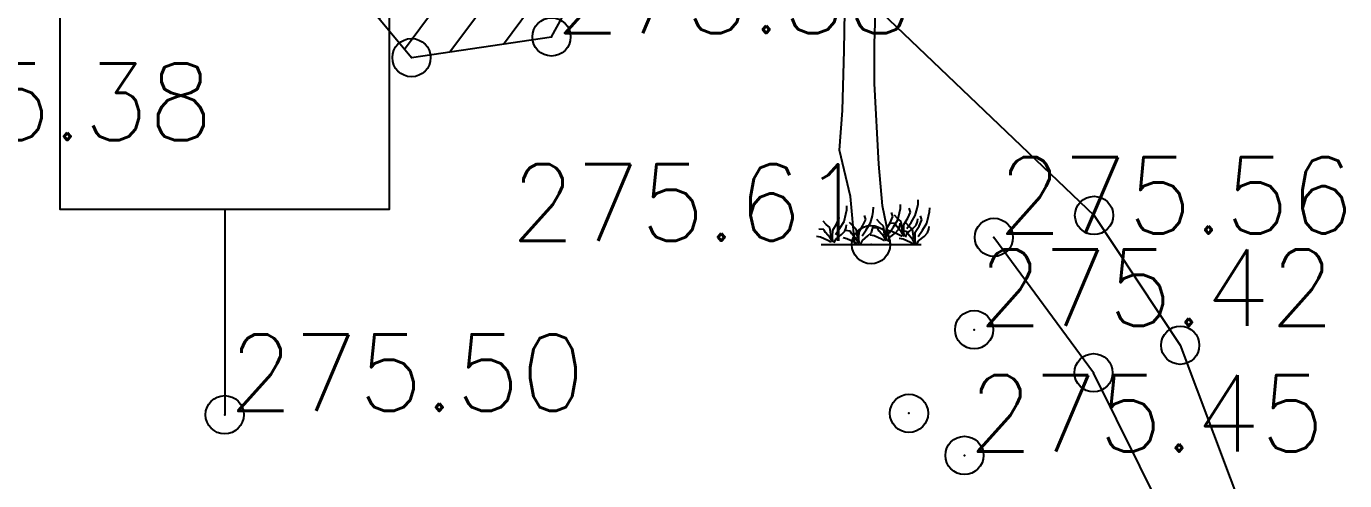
# Model space of a CAD drawing. Header units: millimetres. Extents: x 524954 to 526204, y 9523489 to 9524010.
# Drawn here: x 525418.56 to 525435.81, y 9523670.45 to 9523676.39 of the extents above; entities that cross this region are included whole.
import ezdxf
from ezdxf.enums import TextEntityAlignment as Align

# ---------------------------------------------------------------- set-up
doc = ezdxf.new("R2010")
doc.units = ezdxf.units.MM
doc.header["$PDMODE"] = 32
doc.header["$PDSIZE"] = 0.5
doc.linetypes.add('ACAD_ISO12W100', pattern=[21, 12, -3, 0, -3, 0, -3])
for name, color, linetype in [('Arbre', 34, 'ACAD_ISO12W100'), ('Bati', 6, 'Continuous'), ('Bati_H', 1, 'Continuous'), ('Bord_Route_Existante', 6, 'Continuous'), ('Cloture', 7, 'Continuous'), ('Signalisation', 7, 'Continuous'), ('TopoAlt', 3, 'Continuous'), ('TOPOJIS', 7, 'Continuous')]:
    doc.layers.add(name, color=color, linetype=linetype)
doc.layers.add('Bord_Route_Existante_POLY3D', color=6, linetype='Continuous', plot=False)
doc.layers.add('Trottoir', color=7, linetype='Continuous', true_color=0xff6666)
doc.styles.add('Simplex 1.0', font='Simplex.shx', dxfattribs={"width": 0.99, "height": 1})

# ---------------------------------------------------------------- blocks, each defined once
blk = doc.blocks.new('TCPOINT M')
at = {"color": 0}
blk.add_point((0, 0), dxfattribs=at)
at = {"layer": 'TopoAlt', "style": 'Simplex 1.0', "width": 0.99}
blk.add_attdef('ALT', (0.15, 0.15), '', height=1, dxfattribs=at)
blk = doc.blocks.new('v088')
at = {"linetype": 'Continuous'}
for p, q in [((0.045, 2.625), (0.064, 3.179)), ((-0.352, 2.542), (-0.344, 3.046)), ((0.043, 2.109), (0.045, 2.625)), ((-0.373, 1.752), (-0.352, 2.542)), ((0.102, 1.053), (0.043, 2.109)), ((-0.412, 1.235), (-0.373, 1.752)), ((-0.268, 0.628), (-0.412, 1.235)), ((0.151, 0.506), (0.102, 1.053)), ((-0.213, 0), (-0.268, 0.628)), ((0.256, 0), (0.151, 0.506)), ((-0.654, 0), (0.654, 0))]:
    blk.add_line(p, q, dxfattribs=at)
at = {"color": 3, "linetype": 'Continuous'}
for p, q in [((0.385, 0.474), (0.387, 0.526)), ((0.603, 0.474), (0.615, 0.531)), ((0.615, 0.531), (0.618, 0.584)), ((-0.452, 0.267), (-0.416, 0.349)), ((-0.416, 0.349), (-0.433, 0.399)), ((-0.353, 0.303), (-0.329, 0.397)), ((-0.329, 0.397), (-0.317, 0.454)), ((-0.317, 0.454), (-0.315, 0.507)), ((-0.07, 0.329), (-0.087, 0.38)), ((-0.007, 0.284), (0.017, 0.377)), ((0.017, 0.377), (0.029, 0.435)), ((0.029, 0.435), (0.031, 0.488)), ((0.25, 0.286), (0.286, 0.368)), ((0.286, 0.368), (0.269, 0.418)), ((0.346, 0.341), (0.305, 0.385)), ((0.349, 0.322), (0.373, 0.416)), ((0.373, 0.416), (0.385, 0.474)), ((0.481, 0.344), (0.517, 0.426)), ((0.517, 0.426), (0.5, 0.476)), ((0.524, 0.291), (0.579, 0.38)), ((0.579, 0.38), (0.603, 0.474)), ((0.666, 0.325), (0.649, 0.375)), ((0.728, 0.279), (0.752, 0.373)), ((0.752, 0.373), (0.765, 0.43)), ((0.765, 0.43), (0.767, 0.483)), ((-0.618, 0.197), (-0.683, 0.202)), ((-0.587, 0.264), (-0.627, 0.308)), ((-0.596, 0.159), (-0.618, 0.197)), ((-0.541, 0.224), (-0.587, 0.264)), ((-0.529, 0.166), (-0.541, 0.224)), ((-0.505, 0.106), (-0.502, 0.188)), ((-0.502, 0.188), (-0.452, 0.267)), ((-0.464, 0.132), (-0.409, 0.214)), ((-0.409, 0.214), (-0.353, 0.303)), ((-0.387, 0.132), (-0.341, 0.178)), ((-0.341, 0.178), (-0.327, 0.226)), ((-0.272, 0.178), (-0.337, 0.183)), ((-0.327, 0.226), (-0.32, 0.26)), ((-0.24, 0.245), (-0.281, 0.288)), ((-0.25, 0.139), (-0.272, 0.178)), ((-0.195, 0.204), (-0.24, 0.245)), ((-0.183, 0.147), (-0.195, 0.204)), ((-0.156, 0.168), (-0.106, 0.248)), ((-0.118, 0.113), (-0.063, 0.195)), ((-0.106, 0.248), (-0.07, 0.329)), ((-0.063, 0.195), (-0.007, 0.284)), ((0.005, 0.159), (0.019, 0.207)), ((0.019, 0.207), (0.026, 0.24)), ((0.084, 0.216), (0.019, 0.221)), ((0.115, 0.284), (0.075, 0.327)), ((0.106, 0.178), (0.084, 0.216)), ((0.166, 0.106), (0.106, 0.178)), ((0.161, 0.243), (0.115, 0.284)), ((0.173, 0.185), (0.161, 0.243)), ((0.178, 0.118), (0.173, 0.185)), ((0.197, 0.125), (0.2, 0.207)), ((0.2, 0.207), (0.25, 0.286)), ((0.272, 0.173), (0.221, 0.183)), ((0.238, 0.151), (0.293, 0.233)), ((0.315, 0.274), (0.25, 0.279)), ((0.365, 0.13), (0.272, 0.173)), ((0.293, 0.233), (0.349, 0.322)), ((0.337, 0.236), (0.315, 0.274)), ((0.315, 0.151), (0.361, 0.197)), ((0.397, 0.163), (0.337, 0.236)), ((0.392, 0.301), (0.346, 0.341)), ((0.361, 0.197), (0.375, 0.245)), ((0.375, 0.245), (0.382, 0.279)), ((0.404, 0.243), (0.392, 0.301)), ((0.464, 0.173), (0.399, 0.178)), ((0.409, 0.175), (0.404, 0.243)), ((0.428, 0.183), (0.43, 0.264)), ((0.433, 0.113), (0.428, 0.183)), ((0.43, 0.264), (0.481, 0.344)), ((0.495, 0.24), (0.454, 0.284)), ((0.486, 0.135), (0.464, 0.173)), ((0.469, 0.209), (0.524, 0.291)), ((0.474, 0.149), (0.546, 0.209)), ((0.541, 0.2), (0.495, 0.24)), ((0.553, 0.142), (0.541, 0.2)), ((0.546, 0.209), (0.591, 0.255)), ((0.579, 0.163), (0.63, 0.243)), ((0.591, 0.255), (0.606, 0.303)), ((0.606, 0.303), (0.613, 0.337)), ((0.618, 0.108), (0.673, 0.19)), ((0.63, 0.243), (0.666, 0.325)), ((0.673, 0.19), (0.728, 0.279)), ((0.74, 0.154), (0.755, 0.202)), ((0.755, 0.202), (0.762, 0.236)), ((-0.661, 0.096), (-0.712, 0.106)), ((-0.567, 0.053), (-0.661, 0.096)), ((-0.536, 0.087), (-0.596, 0.159)), ((-0.527, 0.031), (-0.567, 0.053)), ((-0.5, 0.031), (-0.536, 0.087)), ((-0.524, 0.099), (-0.529, 0.166)), ((-0.5, 0.036), (-0.505, 0.106)), ((-0.483, 0.022), (-0.459, 0.072)), ((-0.459, 0.072), (-0.387, 0.132)), ((-0.315, 0.077), (-0.365, 0.087)), ((-0.221, 0.034), (-0.315, 0.077)), ((-0.19, 0.067), (-0.25, 0.139)), ((-0.18, 0.012), (-0.221, 0.034)), ((-0.154, 0.012), (-0.19, 0.067)), ((-0.178, 0.079), (-0.183, 0.147)), ((-0.159, 0.087), (-0.156, 0.168)), ((-0.154, 0.017), (-0.159, 0.087)), ((-0.137, 0.002), (-0.113, 0.053)), ((-0.113, 0.053), (-0.041, 0.113)), ((-0.041, 0.113), (0.005, 0.159)), ((0.041, 0.115), (-0.01, 0.125)), ((0.135, 0.072), (0.041, 0.115)), ((0.175, 0.05), (0.135, 0.072)), ((0.202, 0.05), (0.166, 0.106)), ((0.202, 0.055), (0.197, 0.125)), ((0.219, 0.041), (0.243, 0.091)), ((0.243, 0.091), (0.315, 0.151)), ((0.406, 0.108), (0.365, 0.13)), ((0.421, 0.072), (0.37, 0.082)), ((0.433, 0.108), (0.397, 0.163)), ((0.514, 0.029), (0.421, 0.072)), ((0.45, 0.099), (0.474, 0.149)), ((0.546, 0.063), (0.486, 0.135)), ((0.555, 0.007), (0.514, 0.029)), ((0.582, 0.007), (0.546, 0.063)), ((0.558, 0.075), (0.553, 0.142)), ((0.577, 0.082), (0.579, 0.163)), ((0.582, 0.012), (0.577, 0.082)), ((0.599, -0.002), (0.623, 0.048)), ((0.623, 0.048), (0.695, 0.108)), ((0.695, 0.108), (0.74, 0.154))]:
    blk.add_line(p, q, dxfattribs=at)

msp = doc.modelspace()

# ---------------------------------------------------------------- hatches: boundary and pattern name
at = {"layer": 'Bati_H'}
h = msp.add_hatch(dxfattribs=at)
h.set_pattern_fill('_USER', color=256, scale=0.5, angle=53.3927, style=0, pattern_type=0)
h.set_pattern_definition([(53.392699476, (0, 0), (-0.401370749393, 0.298163581834), [])])
h.paths.add_polyline_path([(525423.597, 9523675.98), (525425.429, 9523676.251), (525426.417, 9523678.05), (525424.969, 9523679.553), (525423.284, 9523679.169), (525422.373, 9523677.458)])

# ---------------------------------------------------------------- linework, layer by layer
at = {"layer": 'Bati', "flags": 128}
msp.add_lwpolyline([(525423.597, 9523675.98), (525425.429, 9523676.251), (525426.417, 9523678.05), (525424.969, 9523679.553), (525423.284, 9523679.169), (525422.373, 9523677.458), (525423.597, 9523675.98), (525423.597, 9523675.98)], close=True, dxfattribs=at)
at = {"layer": 'Bord_Route_Existante', "flags": 128}
msp.add_lwpolyline([(525423.507, 9523682.529), (525432.528, 9523673.917), (525433.655, 9523672.219), (525434.746, 9523669.32), (525434.997, 9523667.278), (525434.359, 9523665.279), (525432.321, 9523662.935), (525429.626, 9523661.422), (525427.553, 9523661.225), (525420.526, 9523662.472), (525402.567, 9523668.413), (525391.735, 9523673.94), (525376.752, 9523682.462), (525370.67, 9523685.917)], dxfattribs=at)
at = {"layer": 'Bord_Route_Existante_POLY3D'}
msp.add_polyline3d([(525343.726, 9523728.156, 275.49), (525351.8, 9523723.613, 275.47), (525360.975, 9523718.45, 275.42), (525364.67, 9523716.372, 275.47), (525370.171, 9523713.28, 275.31), (525376.191, 9523709.871, 275.3), (525380.713, 9523707.33, 275.28), (525389.505, 9523702.482, 275.2), (525412.422, 9523689.465, 275.19), (525421.867, 9523683.787, 275.25), (525423.507, 9523682.529, 275.21), (525432.528, 9523673.917, 275.38), (525433.655, 9523672.219, 275.41), (525434.746, 9523669.32, 275.44), (525434.997, 9523667.278, 275.44), (525434.359, 9523665.279, 275.47), (525432.321, 9523662.935, 275.48), (525429.626, 9523661.422, 275.47), (525427.553, 9523661.225, 275.49), (525420.526, 9523662.472, 275.56), (525402.567, 9523668.413, 275.64), (525391.735, 9523673.94, 275.68), (525376.752, 9523682.462, 275.81), (525370.67, 9523685.917, 275.85)], dxfattribs=at)
at = {"layer": 'Cloture', "flags": 128}
msp.add_lwpolyline([(525423.597, 9523675.98), (525425.429, 9523676.251), (525426.417, 9523678.05), (525424.969, 9523679.553), (525423.284, 9523679.169), (525422.373, 9523677.458)], close=True, dxfattribs=at)
at = {"layer": 'Signalisation', "color": 0, "linetype": 'Continuous'}
msp.add_line((525421.153, 9523674, 276.68), (525421.153, 9523671.31, 276.68), dxfattribs=at)
at = {"layer": 'Signalisation', "color": 0, "elevation": 276.68}
msp.add_lwpolyline([(525423.311, 9523678.314), (525418.996, 9523678.314), (525418.996, 9523674), (525423.311, 9523674)], close=True, dxfattribs=at)
at = {"layer": 'Trottoir', "flags": 128}
msp.add_lwpolyline([(525431.623, 9523663.835), (525433.221, 9523665.675), (525433.813, 9523667.866), (525433.427, 9523670.032), (525432.521, 9523671.859), (525431.217, 9523673.63)], dxfattribs=at)

# ---------------------------------------------------------------- block references
at = {"layer": 'Arbre'}
msp.add_blockref('v088', (525429.61, 9523673.535), dxfattribs=at)
at = {"layer": 'TOPOJIS'}
ref = msp.add_blockref('TCPOINT M', (525425.429, 9523676.251, 275.58), dxfattribs=at)
ref.add_attrib('ALT', '275.58', (525425.479, 9523676.301, 275.58), dxfattribs={"layer": 'TopoAlt', "height": 1, "style": 'Simplex 1.0', "width": 0.99})
for p in [(525423.597, 9523675.98, 275.44), (525432.528, 9523673.917, 275.38), (525433.655, 9523672.219, 275.41), (525432.521, 9523671.859, 275.58), (525430.106, 9523671.329, 275.47)]:
    msp.add_blockref('TCPOINT M', p, dxfattribs=at)
ref = msp.add_blockref('TCPOINT M', (525416.286, 9523674.852, 275.38), dxfattribs=at)
ref.add_attrib('ALT', '275.38', (525416.336, 9523674.902, 275.38), dxfattribs={"layer": 'TopoAlt', "height": 1, "style": 'Simplex 1.0', "width": 0.99})
ref = msp.add_blockref('TCPOINT M', (525429.61, 9523673.535, 275.61), dxfattribs=at)
ref.add_attrib('ALT', '275.61', dxfattribs={"layer": 'TopoAlt', "height": 1, "style": 'Simplex 1.0', "width": 0.99}).set_placement((525429.56, 9523673.585, 275.61), align=Align.RIGHT)
ref = msp.add_blockref('TCPOINT M', (525431.217, 9523673.63, 275.56), dxfattribs=at)
ref.add_attrib('ALT', '275.56', (525431.267, 9523673.68, 275.56), dxfattribs={"layer": 'TopoAlt', "height": 1, "style": 'Simplex 1.0', "width": 0.99})
ref = msp.add_blockref('TCPOINT M', (525430.959, 9523672.422, 275.42), dxfattribs=at)
ref.add_attrib('ALT', '275.42', (525431.009, 9523672.472, 275.42), dxfattribs={"layer": 'TopoAlt', "height": 1, "style": 'Simplex 1.0', "width": 0.99})
ref = msp.add_blockref('TCPOINT M', (525421.153, 9523671.31, 275.5), dxfattribs=at)
ref.add_attrib('ALT', '275.50', (525421.203, 9523671.36, 275.5), dxfattribs={"layer": 'TopoAlt', "height": 1, "style": 'Simplex 1.0', "width": 0.99})
ref = msp.add_blockref('TCPOINT M', (525430.832, 9523670.778, 275.45), dxfattribs=at)
ref.add_attrib('ALT', '275.45', (525430.882, 9523670.828, 275.45), dxfattribs={"layer": 'TopoAlt', "height": 1, "style": 'Simplex 1.0', "width": 0.99})

doc.saveas('drawing.dxf')
